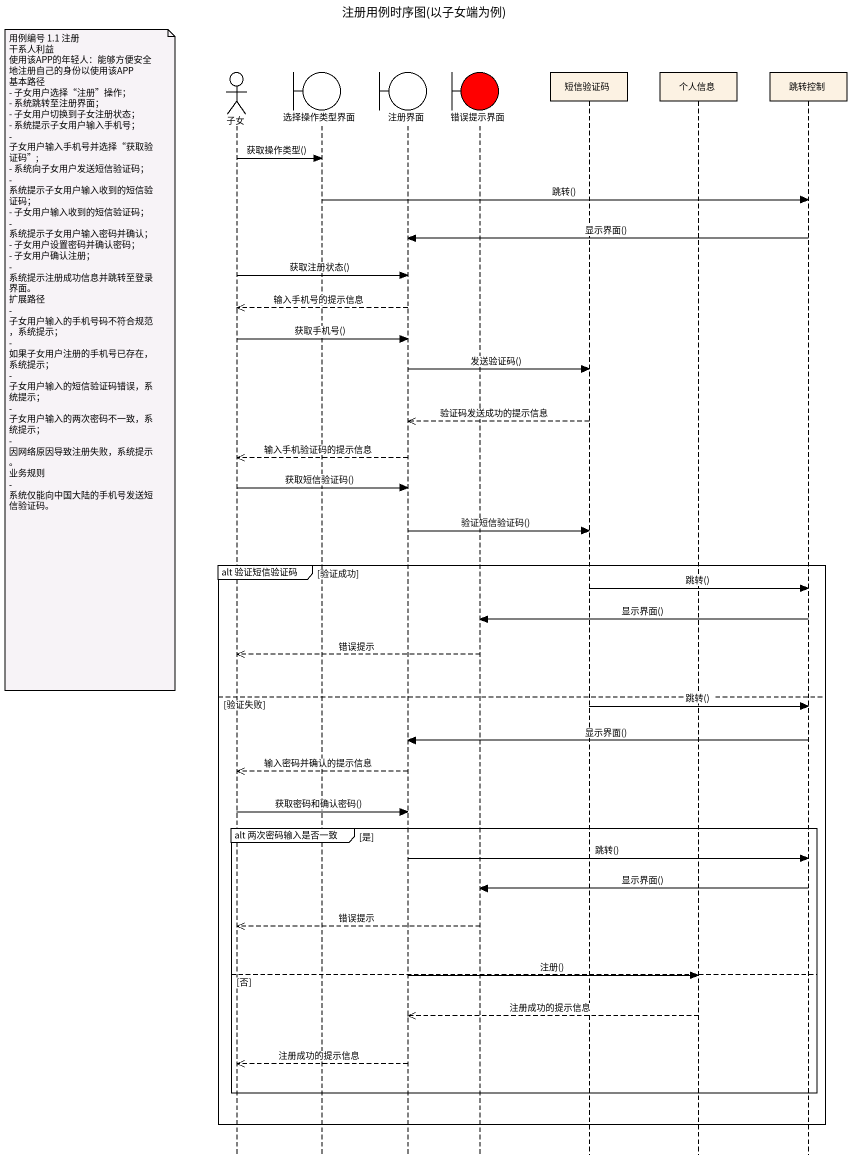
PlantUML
@startuml
title 注册用例时序图(以子女端为例)
hide footbox
actor 子女
boundary 选择操作类型界面
boundary 注册界面
boundary 错误提示界面 #FF0000
participant 短信验证码
participant 个人信息
participant 跳转控制

子女 -> 选择操作类型界面 : 获取操作类型()
选择操作类型界面 -> 跳转控制 : 跳转()
跳转控制 -> 注册界面 : 显示界面()
子女 -> 注册界面 : 获取注册状态()
注册界面 -->> 子女 : 输入手机号的提示信息
子女 -> 注册界面 : 获取手机号()
note left of 子女
  用例编号 1.1 注册
  干系人利益
  使用该APP的年轻人：能够方便安全地注册自己的身份以使用该APP
  基本路径
  - 子女用户选择“注册”操作；
  - 系统跳转至注册界面；
  - 子女用户切换到子女注册状态；
  - 系统提示子女用户输入手机号；
  - 子女用户输入手机号并选择“获取验证码”;
  - 系统向子女用户发送短信验证码；
  - 系统提示子女用户输入收到的短信验证码；
  - 子女用户输入收到的短信验证码；
  - 系统提示子女用户输入密码并确认；
  - 子女用户设置密码并确认密码；
  - 子女用户确认注册；
  - 系统提示注册成功信息并跳转至登录界面。
  扩展路径
  - 子女用户输入的手机号码不符合规范，系统提示；
  - 如果子女用户注册的手机号已存在，系统提示；
  - 子女用户输入的短信验证码错误，系统提示；
  - 子女用户输入的两次密码不一致，系统提示；
  - 因网络原因导致注册失败，系统提示。
  业务规则
  - 系统仅能向中国大陆的手机号发送短信验证码。
end note
注册界面 -> 短信验证码 : 发送验证码()
短信验证码 -->> 注册界面 : 验证码发送成功的提示信息
注册界面 -->> 子女 : 输入手机验证码的提示信息
子女 -> 注册界面 : 获取短信验证码()
注册界面 -> 短信验证码 : 验证短信验证码()
group alt 验证短信验证码 [验证成功]
  短信验证码 -> 跳转控制 : 跳转()
  跳转控制 -> 错误提示界面 : 显示界面()
  错误提示界面 -->> 子女 : 错误提示
else 验证失败
  短信验证码 -> 跳转控制 : 跳转()
  跳转控制 -> 注册界面 : 显示界面()
  注册界面 -->> 子女 : 输入密码并确认的提示信息
  子女 -> 注册界面 : 获取密码和确认密码()
  group alt 两次密码输入是否一致 [是]
    注册界面 -> 跳转控制 : 跳转()
    跳转控制 -> 错误提示界面 : 显示界面()
    错误提示界面 -->> 子女 : 错误提示
  else 否
    注册界面 -> 个人信息 : 注册()
    个人信息 -->> 注册界面 : 注册成功的提示信息
    注册界面 -->> 子女 : 注册成功的提示信息
  end
end
@enduml
